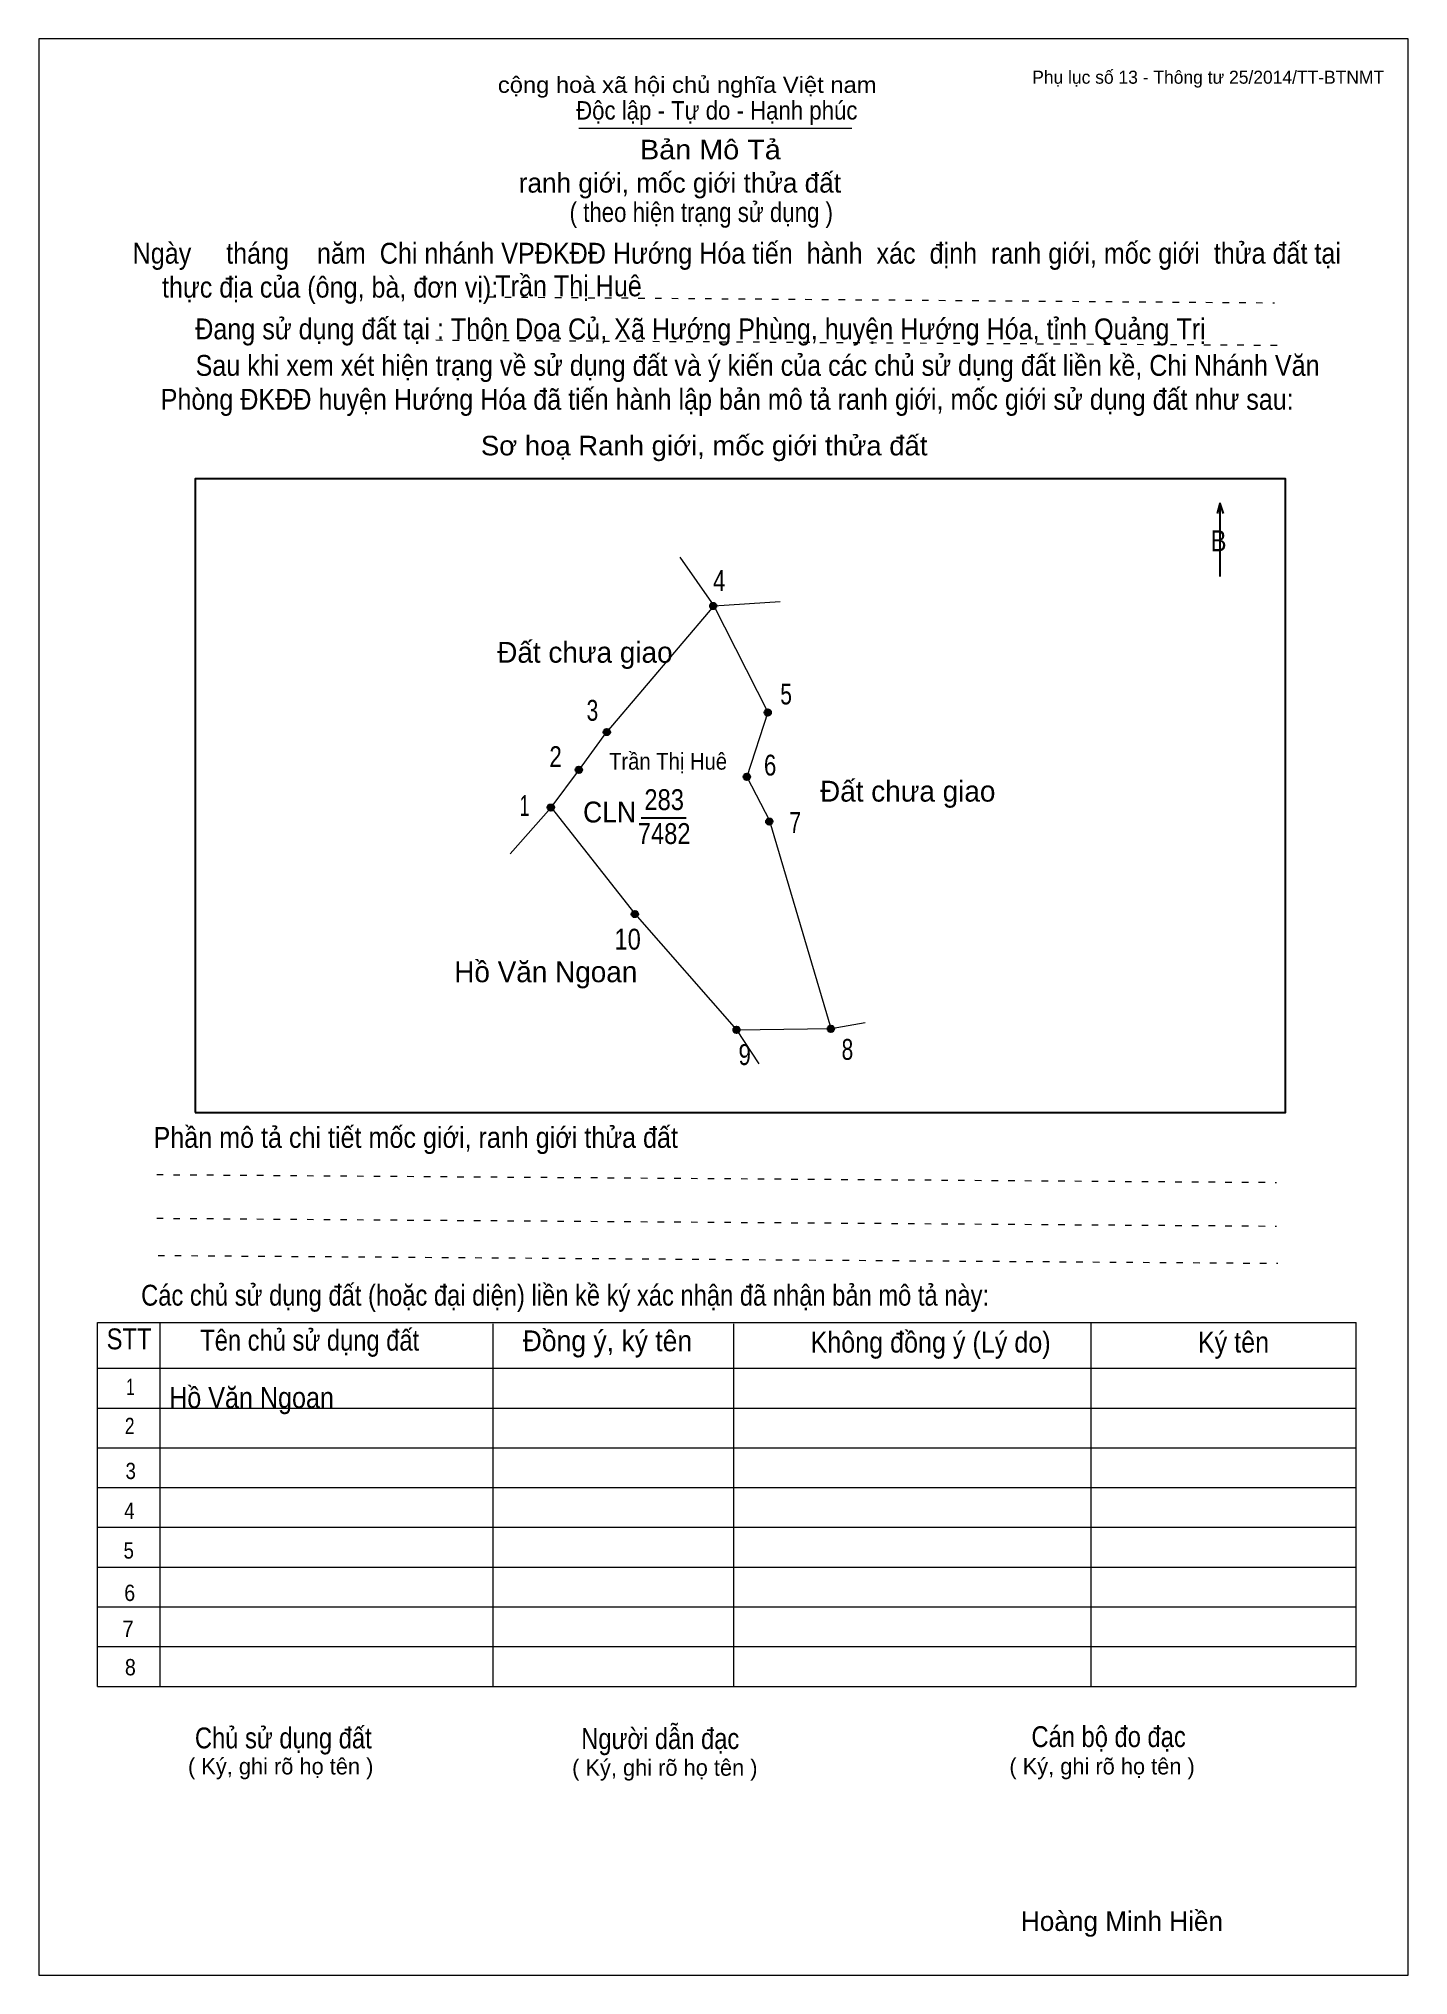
# Model space of a CAD drawing. Header units: centimetres. Extents: x 0 to 21, y 0 to 29.7.
import ezdxf
from ezdxf.enums import TextEntityAlignment as Align

# ---------------------------------------------------------------- set-up
doc = ezdxf.new("R2010")
doc.units = ezdxf.units.CM
doc.header["$LTSCALE"] = 0.13
doc.linetypes.add('DOTTED', pattern=[1.5, 0.3, -1.2])
for name, color, linetype, lineweight in [('1', 7, 'Continuous', 13), ('32', 7, 'Continuous', 25), ('33', 7, 'Continuous', 25), ('6', 7, 'Continuous', 13), ('62', 7, 'Continuous', 13)]:
    doc.layers.add(name, color=color, linetype=linetype, lineweight=lineweight)
for name, color, linetype in [('2', 7, 'Continuous'), ('34', 7, 'Continuous'), ('63', 7, 'Continuous')]:
    doc.layers.add(name, color=color, linetype=linetype)

msp = doc.modelspace()

# ---------------------------------------------------------------- hatches: boundary and pattern name
at = {"layer": '32'}
for points in [[(10.3936, 21, 1), (10.2936, 21, 1)], [(11.228, 19.3673, 1), (11.128, 19.3673, 1)], [(8.7617, 19.0675, 1), (8.6617, 19.0675, 1)], [(8.3322, 18.4878, 1), (8.2322, 18.4878, 1)], [(10.9089, 18.3804, 1), (10.8089, 18.3804, 1)], [(7.9028, 17.908, 1), (7.8028, 17.908, 1)], [(11.2524, 17.6933, 1), (11.1524, 17.6933, 1)], [(9.1911, 16.2762, 1), (9.0911, 16.2762, 1)], [(12.1972, 14.5155, 1), (12.0972, 14.5155, 1)], [(10.7508, 14.5, 1), (10.6508, 14.5, 1)]]:
    msp.add_hatch(color=256, dxfattribs=at).paths.add_polyline_path(points)

# ---------------------------------------------------------------- linework, layer by layer
at = {"layer": '1'}
msp.add_lwpolyline([(21, 0), (21, 29.7), (0, 29.7), (0, 0)], close=True, dxfattribs=at)
at = {"layer": '32'}
for centre in [(10.3436, 21), (11.178, 19.3673), (8.7117, 19.0675), (8.2822, 18.4878), (10.8589, 18.3804), (7.8528, 17.908), (11.2024, 17.6933), (9.1411, 16.2762), (12.1472, 14.5155), (10.7008, 14.5)]:
    msp.add_circle(centre, 0.05, dxfattribs=at)
at = {"layer": '33'}
msp.add_line((9.24, 17.75), (9.93, 17.75), dxfattribs=at)
at = {"layer": '6'}
for p, q in [((9.83, 21.75), (10.35, 21)), ((10.35, 21), (8.71, 19.07)), ((10.35, 21), (11.37, 21.07)), ((7.86, 17.91), (7.23, 17.2)), ((12.15, 14.52), (11.21, 17.7)), ((12.15, 14.52), (12.67, 14.61)), ((10.7, 14.5), (12.15, 14.52)), ((10.7, 14.5), (11.04, 13.98))]:
    msp.add_line(p, q, dxfattribs=at)
for points in [[(10.35, 21), (11.18, 19.37), (10.86, 18.38), (11.21, 17.7)], [(7.86, 17.91), (8.29, 18.49), (8.71, 19.07)], [(7.86, 17.91), (9.14, 16.28), (10.7, 14.5)]]:
    msp.add_lwpolyline(points, dxfattribs=at)
at = {"layer": '62'}
for p, q in [((8.28, 28.33), (12.47, 28.33)), ((0.9, 10.01), (20.2, 10.01)), ((0.9, 4.43), (0.9, 10.01)), ((1.86, 4.43), (1.86, 10.01)), ((6.97, 4.43), (6.97, 9.99)), ((10.66, 4.43), (10.66, 9.99)), ((16.14, 4.43), (16.14, 10.01)), ((20.2, 4.43), (20.2, 10.01)), ((0.9, 9.31), (20.2, 9.31)), ((0.9, 8.7), (20.2, 8.7)), ((0.9, 8.09), (20.2, 8.09)), ((0.9, 7.48), (20.2, 7.48)), ((0.9, 6.87), (20.2, 6.87)), ((0.9, 6.26), (20.2, 6.26)), ((0.9, 5.65), (20.2, 5.65)), ((0.9, 5.04), (20.2, 5.04)), ((0.9, 4.43), (20.2, 4.43))]:
    msp.add_line(p, q, dxfattribs=at)
at = {"layer": '62', "linetype": 'DOTTED'}
for p, q in [((6.89, 25.74), (18.95, 25.65)), ((6.09, 25.08), (19.04, 25)), ((1.81, 12.28), (18.98, 12.16)), ((1.81, 11.61), (18.98, 11.49)), ((1.83, 11.04), (19, 10.92))]:
    msp.add_line(p, q, dxfattribs=at)
at = {"layer": '62', "lineweight": 25}
for p, q in [((18.11, 22.58), (18.11, 21.45)), ((18.11, 22.57), (18.07, 22.42)), ((18.11, 22.57), (18.16, 22.42))]:
    msp.add_line(p, q, dxfattribs=at)
msp.add_lwpolyline([(2.4, 13.23), (19.12, 13.23), (19.12, 22.95), (2.4, 22.95)], close=True, dxfattribs=at)

# ---------------------------------------------------------------- texts
at = {"layer": '2', "width": 0.9}
msp.add_text('Trần Thị Huê', height=0.2576, dxfattribs=at).set_placement((9.65, 18.49), align=Align.CENTER)
at = {"layer": '32'}
for s, width, p in [('4', 0.8, (10.435, 21.23)), ('5', 0.75, (11.46, 19.49)), ('3', 0.75, (8.49, 19.24)), ('2', 0.8, (7.925, 18.53)), ('6', 0.8, (11.215, 18.4)), ('1', 0.65, (7.45, 17.78)), ('7', 0.75, (11.6, 17.52)), ('10', 0.85, (9.03, 15.73)), ('9', 0.8, (10.825, 13.96)), ('8', 0.75, (12.4, 14.04))]:
    msp.add_text(s, height=0.32, dxfattribs=dict(at, width=width)).set_placement(p, align=Align.CENTER)
at = {"layer": '33'}
for s, p in [('Đất chưa giao', (8.375, 20.13)), ('Đất chưa giao', (8.375, 20.13)), ('Đất chưa giao', (13.325, 18)), ('Hồ Văn Ngoan', (7.775, 15.23))]:
    msp.add_text(s, height=0.32, dxfattribs=at).set_placement(p, align=Align.CENTER)
at = {"layer": '33', "width": 0.85}
for s, p in [('283', (9.59, 17.87)), ('7482', (9.59, 17.35))]:
    msp.add_text(s, height=0.32, dxfattribs=at).set_placement(p, align=Align.CENTER)
at = {"layer": '33', "width": 0.95}
msp.add_text('CLN', height=0.32, dxfattribs=at).set_placement((9.16, 17.68), align=Align.RIGHT)
at = {"layer": '34', "width": 0.9}
for s, p in [('Trần Thị Huê', (7, 25.75)), ('Hồ Văn Ngoan', (2, 8.7))]:
    msp.add_text(s, height=0.32, dxfattribs=at).set_placement(p)
at = {"layer": '62'}
for s, height, width, p in [('cộng hoà xã hội chủ nghĩa Việt nam', 0.2474, 1.1, (7.04, 28.87)), ('Độc lập - Tự do - Hạnh phúc', 0.2828, 0.9, (8.24, 28.46)), ('Bản Mô Tả', 0.3, 1.1, (9.22, 27.85)), ('( theo hiện trạng sử dụng )', 0.3, 0.85, (8.14, 26.89)), ('Ngày     tháng    năm  Chi nhánh VPĐKĐĐ Hướng Hóa tiến  hành  xác  định  ranh giới, mốc giới  thửa đất tại ', 0.32, 0.9, (1.44, 26.25)), ('thực địa của (ông, bà, đơn vị): ', 0.32, 0.9, (1.89, 25.73)), ('Đang sử dụng đất tại : Thôn Doa Củ, Xã Hướng Phùng, huyện Hướng Hóa, tỉnh Quảng Trị', 0.32, 0.9, (2.4, 25.09)), ('     Sau khi xem xét hiện trạng về sử dụng đất và ý kiến của các chủ sử dụng đất liền kề, Chi Nhánh Văn ', 0.32, 0.9, (1.87, 24.53)), ('Phòng ĐKĐĐ huyện Hướng Hóa đã tiến hành lập bản mô tả ranh giới, mốc giới sử dụng đất như sau:', 0.32, 0.9, (1.87, 24.01)), ('Sơ hoạ Ranh giới, mốc giới thửa đất', 0.3, 1.05, (6.78, 23.31)), ('B', 0.32, 0.85, (17.97, 21.84)), ('Phần mô tả chi tiết mốc giới, ranh giới thửa đất ', 0.32, 0.9, (1.76, 12.69)), ('Các chủ sử dụng đất (hoặc đại diện) liền kề ký xác nhận đã nhận bản mô tả này:', 0.32, 0.85, (1.57, 10.27))]:
    msp.add_text(s, height=height, dxfattribs=dict(at, width=width)).set_placement(p)
msp.add_text('ranh giới, mốc giới thửa đất', height=0.3, dxfattribs=at).set_placement((7.36, 27.34))
for s, height, width, p in [('STT', 0.32, 0.85, (1.385, 9.6)), ('Tên chủ sử dụng đất', 0.32, 0.85, (4.155, 9.58)), ('Đồng ý, ký tên', 0.32, 0.95, (8.72, 9.57)), ('Không đồng ý (Lý do)', 0.32, 0.9, (13.675, 9.55)), ('Ký tên', 0.32, 0.9, (18.32, 9.55)), ('1', 0.25, 0.7, (1.405, 8.9)), ('2', 0.25, 0.8, (1.395, 8.3)), ('3', 0.25, 0.85, (1.41, 7.61)), ('4', 0.25, 0.85, (1.39, 7)), ('5', 0.25, 0.85, (1.38, 6.39)), ('6', 0.25, 0.9, (1.395, 5.74)), ('7', 0.25, 0.95, (1.37, 5.19)), ('8', 0.25, 0.9, (1.405, 4.6)), ('Người dẫn đạc', 0.32, 0.85, (9.53, 3.47)), ('Chủ sử dụng đất', 0.32, 0.85, (3.75, 3.48)), ('Cán bộ đo đạc', 0.32, 0.85, (16.405, 3.5))]:
    msp.add_text(s, height=height, dxfattribs=dict(at, width=width)).set_placement(p, align=Align.CENTER)
for p in [(3.71, 3.08), (9.6, 3.06), (16.305, 3.08)]:
    msp.add_text('( Ký, ghi rõ họ tên )', height=0.25, dxfattribs=at).set_placement(p, align=Align.CENTER)
at = {"layer": '63'}
msp.add_text('Phụ lục số 13 - Thông tư 25/2014/TT-BTNMT', height=0.2, dxfattribs=at).set_placement((20.63, 29.01), align=Align.RIGHT)
msp.add_text('Hoàng Minh Hiền', height=0.3, dxfattribs=at).set_placement((16.61, 0.68), align=Align.CENTER)

doc.saveas('drawing.dxf')
